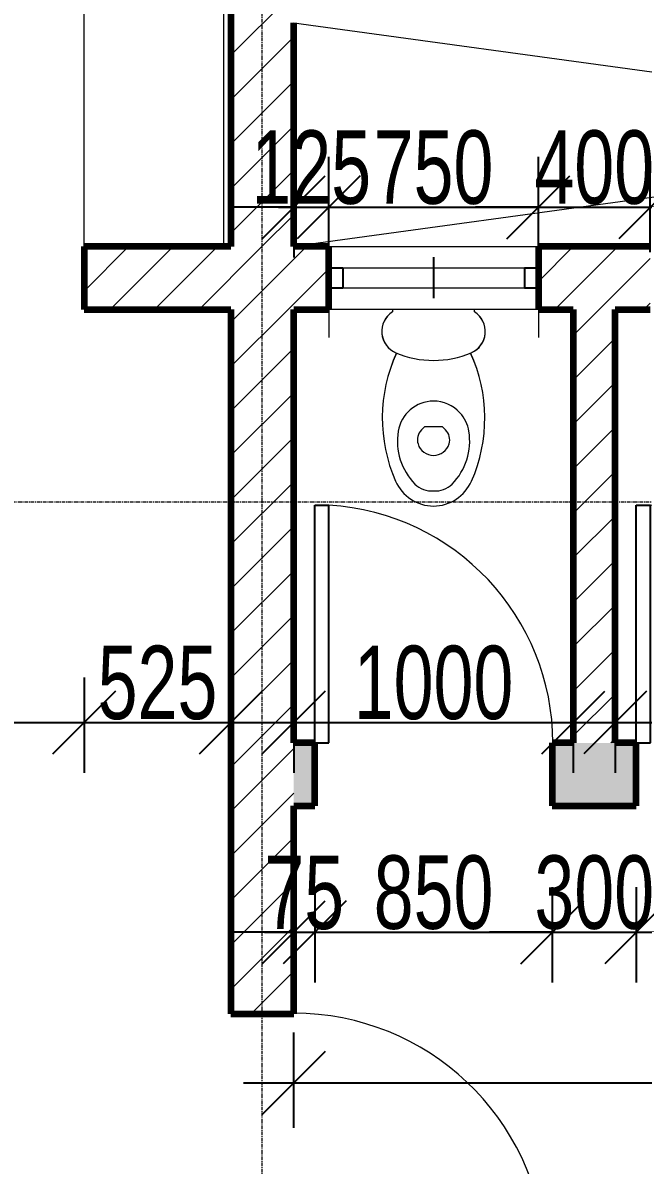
# Model space of a CAD drawing. Header units: millimetres. Extents: x -35190 to 411743, y -233114 to 23872.
# Drawn here: x 262557 to 264776, y 2471 to 6556 of the extents above; entities that cross this region are included whole.
import ezdxf

# ---------------------------------------------------------------- set-up
doc = ezdxf.new("R2010")
doc.units = ezdxf.units.MM
doc.linetypes.add('Grid Line', pattern=[22.225, 12.7, -3.175, 3.175, -3.175])
for name, color, linetype, lineweight in [('A-ANNO-DIMS', 211, 'Continuous', 9), ('A-DETL-THIN', 151, 'Continuous', 18), ('A-DOOR', 31, 'Continuous', 18), ('A-GLAZ', 151, 'Continuous', 18), ('A-WALL', 113, 'Continuous', 18), ('A-WALL-PATT', 111, 'Continuous', 18), ('P-SANR-FIXT', 6, 'Continuous', 18), ('S-GRID', 1, 'Continuous', 9)]:
    doc.layers.add(name, color=color, linetype=linetype, lineweight=lineweight)
doc.styles.add('Arial_8', font='arial.ttf', dxfattribs={"width": 0.7, "height": 262.5})
doc.dimstyles.new('small_3_5mm', dxfattribs={"dimscale": 304.8, "dimtxt": 267.818092, "dimasz": 0.738189, "dimexe": 0.590551, "dimexo": 0.0625, "dimgap": 0.024606, "dimtad": 1, "dimdec": 0, "dimzin": 0, "dimdsep": 46, "dimtxsty": 'Arial_8', "dimblk1": 'OBLIQUE', "dimblk2": 'OBLIQUE', "dimsah": 1, "dimcen": 0.09, "dimdle": 0.590551, "dimazin": 0, "dimtfac": 1, "dimtdec": 4, "dimtix": 1, "dimtmove": 0, "dimatfit": 3, "dimfxl": 0.590551, "dimfxlon": 1, "dimtvp": 1, "dimtolj": 1, "dimtzin": 0, "dimarcsym": 2})
pattern_1 = [(45, (247326.97, -1578.69), (-79.5495, 79.5495), [])]

# ---------------------------------------------------------------- blocks, each defined once
blk = doc.blocks.new('M_Single-Flush - 900 x 2100mm-426325-SECOND FLOOR')
at = {"layer": 'A-DOOR', "lineweight": 25}
for p, q in [((399, 112.5), (399, 1012.7)), ((450, 1012.7), (399, 1012.7)), ((450, 112.5), (450, 1012.7)), ((450, 112.5), (399, 112.5))]:
    blk.add_line(p, q, dxfattribs=at)
at = {"layer": 'A-DOOR'}
blk.add_arc((450, 112.5), 901.7, 93.2424, 180, dxfattribs=at)
blk = doc.blocks.new('Double - Offset 1 - 1200 x 2100mm Sgl Swing-501791-SECOND FLOOR')
at = {"layer": 'A-DOOR'}
for p, q in [((834, 112.5), (834, 1057)), ((-366, 112.5), (-366, 368))]:
    blk.add_line(p, q, dxfattribs=at)
for centre, radius, start, end in [((834, 112.5), 944.5, 90, 180), ((-366, 112.5), 255.5, 360, 90)]:
    blk.add_arc(centre, radius, start, end, dxfattribs=at)
blk = doc.blocks.new('Sliding - 2L - SL750 X 900-440830-SECOND FLOOR')
at = {"layer": 'A-GLAZ'}
for p, q in [((-48.8, 112.5), (-48.8, 212.5)), ((701.2, 112.5), (701.2, 212.5)), ((651.2, 35), (1.2, 35)), ((1.2, -35), (651.2, -35)), ((-48.8, -112.5), (-48.8, -192.5)), ((701.2, -112.5), (701.2, -212.5))]:
    blk.add_line(p, q, dxfattribs=at)
at = {"layer": 'A-GLAZ', "lineweight": 25}
for p, q in [((326.2, -75), (326.2, 72.5)), ((1.2, 35), (-48.8, 35)), ((1.2, -35), (1.2, 35)), ((701.2, 35), (651.2, 35)), ((651.2, -35), (651.2, 35)), ((-48.8, -35), (1.2, -35)), ((651.2, -35), (701.2, -35))]:
    blk.add_line(p, q, dxfattribs=at)
blk = doc.blocks.new('WC Dis w Cistern _7_ - 540 x 360mm-515151-SECOND FLOOR')
at = {"layer": 'P-SANR-FIXT'}
for p, q in [((-146.9, 0), (-146.9, -8.9)), ((-146.9, 0), (-146.9, -8.9)), ((146.9, -8.9), (146.9, 0)), ((146.9, -8.9), (146.9, 0)), ((-43.1, -430.6), (-30.8, -418.2)), ((-30.8, -418.2), (30.8, -418.2)), ((30.8, -418.2), (43.1, -430.6))]:
    blk.add_line(p, q, dxfattribs=at)
for centre, radius, start, end in [((-102.8, -78.7), 82.5, 122.2745, 248.8192), ((-102.8, -78.7), 82.5, 122.2745, 246.8782), ((102.8, -78.7), 82.5, 291.1808, 57.7255), ((102.8, -78.7), 82.5, 293.1218, 57.7255), ((375, -388.2), 558.4, 155.3545, 203.7969), ((375, -388.2), 558.4, 155.3903, 203.7969), ((0, 162.1), 344.3, 246.8782, 293.1218), ((-375, -388.2), 558.4, 336.2031, 24.6455), ((-375, -388.2), 558.4, 336.2031, 24.6097), ((0, -455.9), 128.2, 89.9985, 170.9061), ((0, -455.9), 128.2, 42.4453, 90.0015), ((0, -455.9), 128.2, 9.0939, 42.4453), ((90.5, -470.4), 219.9, 170.9061, 224.3974), ((-7.8, -465.9), 50, 135, 197.1865), ((7.8, -465.9), 50, 342.8171, 45), ((-90.5, -470.4), 219.9, 315.6026, 9.0939), ((0, -463.5), 58.1, 197.1865, 342.8171), ((1.4, -553), 150, 203.7969, 269.4689), ((1.4, -553), 150, 203.7969, 269.4689), ((-8.3, -567.1), 81.6, 224.3974, 275.8355), ((-1.4, -553), 150, 270.5311, 336.2031), ((-1.4, -553), 150, 270.5311, 336.2031), ((8.3, -567.1), 81.6, 264.1645, 315.6026)]:
    blk.add_arc(centre, radius, start, end, dxfattribs=at)
blk = doc.blocks.new('M_Single-Flush - 850 x 2100mm-428754-SECOND FLOOR')
at = {"layer": 'A-DOOR', "lineweight": 25}
for p, q in [((374, -112.5), (374, -962.7)), ((425, -112.5), (374, -112.5)), ((425, -112.5), (425, -962.7)), ((425, -962.7), (374, -962.7))]:
    blk.add_line(p, q, dxfattribs=at)
at = {"layer": 'A-DOOR'}
blk.add_arc((425, -112.5), 851.7, 180, 266.567, dxfattribs=at)
blk = doc.blocks.new('_Oblique')
at = {"color": 0, "linetype": 'ByBlock', "lineweight": -2}
blk.add_line((-0.5, -0.5), (0.5, 0.5), dxfattribs=at)
blk = doc.blocks.new('*D5179')
at = {"layer": 'A-ANNO-DIMS', "color": 0, "lineweight": -2, "transparency": 16777216}
for p, q in [((261575.9, 4215.2), (261575.9, 3874.2)), ((262775.9, 4215.2), (262775.9, 3874.2)), ((261395.9, 4054.2), (262955.9, 4054.2))]:
    blk.add_line(p, q, dxfattribs=at)
at = {"layer": 'Defpoints', "color": 0, "transparency": 16777216}
for p in [(261575.9, 4234.2), (262775.9, 4234.2), (262775.9, 4054.2)]:
    blk.add_point(p, dxfattribs=at)
at = {"layer": 'A-ANNO-DIMS', "color": 0, "lineweight": -2, "transparency": 16777216, "xscale": 224.9999999999999, "yscale": 224.9999999999999, "zscale": 224.9999999999999, "rotation": 180}
blk.add_blockref('_Oblique', (261575.9, 4054.2), dxfattribs=at)
at = {"layer": 'A-ANNO-DIMS', "color": 0, "lineweight": -2, "transparency": 16777216, "xscale": 224.9999999999999, "yscale": 224.9999999999999, "zscale": 224.9999999999999}
blk.add_blockref('_Oblique', (262775.9, 4054.2), dxfattribs=at)
at = {"layer": 'A-ANNO-DIMS', "color": 0, "transparency": 16777216, "insert": (262175.9, 4195.7), "char_height": 262.5, "width": 672.429, "attachment_point": 5, "style": 'Arial_8'}
blk.add_mtext('\\A1;1200', dxfattribs=at)
blk = doc.blocks.new('*D5180')
at = {"layer": 'A-ANNO-DIMS', "color": 0, "lineweight": -2, "transparency": 16777216}
for p, q in [((262775.9, 4215.2), (262775.9, 3874.2)), ((263300.9, 4215.2), (263300.9, 3874.2)), ((262595.9, 4054.2), (263480.9, 4054.2))]:
    blk.add_line(p, q, dxfattribs=at)
at = {"layer": 'Defpoints', "color": 0, "transparency": 16777216}
for p in [(262775.9, 4234.2), (263300.9, 4234.2), (263300.9, 4054.2)]:
    blk.add_point(p, dxfattribs=at)
at = {"layer": 'A-ANNO-DIMS', "color": 0, "lineweight": -2, "transparency": 16777216, "xscale": 224.9999999999999, "yscale": 224.9999999999999, "zscale": 224.9999999999999, "rotation": 180}
blk.add_blockref('_Oblique', (262775.9, 4054.2), dxfattribs=at)
at = {"layer": 'A-ANNO-DIMS', "color": 0, "lineweight": -2, "transparency": 16777216, "xscale": 224.9999999999999, "yscale": 224.9999999999999, "zscale": 224.9999999999999}
blk.add_blockref('_Oblique', (263300.9, 4054.2), dxfattribs=at)
at = {"layer": 'A-ANNO-DIMS', "color": 0, "transparency": 16777216, "insert": (263038.4, 4195.7), "char_height": 262.5, "width": 504.322, "attachment_point": 5, "style": 'Arial_8'}
blk.add_mtext('\\A1;525', dxfattribs=at)
blk = doc.blocks.new('*D5181')
at = {"layer": 'A-ANNO-DIMS', "color": 0, "lineweight": -2, "transparency": 16777216}
for p, q in [((263525.9, 4215.2), (263525.9, 3874.2)), ((264525.9, 4215.2), (264525.9, 3874.2)), ((263345.9, 4054.2), (264705.9, 4054.2))]:
    blk.add_line(p, q, dxfattribs=at)
at = {"layer": 'Defpoints', "color": 0, "transparency": 16777216}
for p in [(263525.9, 4234.2), (264525.9, 4234.2), (264525.9, 4054.2)]:
    blk.add_point(p, dxfattribs=at)
at = {"layer": 'A-ANNO-DIMS', "color": 0, "lineweight": -2, "transparency": 16777216, "xscale": 224.9999999999999, "yscale": 224.9999999999999, "zscale": 224.9999999999999, "rotation": 180}
blk.add_blockref('_Oblique', (263525.9, 4054.2), dxfattribs=at)
at = {"layer": 'A-ANNO-DIMS', "color": 0, "lineweight": -2, "transparency": 16777216, "xscale": 224.9999999999999, "yscale": 224.9999999999999, "zscale": 224.9999999999999}
blk.add_blockref('_Oblique', (264525.9, 4054.2), dxfattribs=at)
at = {"layer": 'A-ANNO-DIMS', "color": 0, "transparency": 16777216, "insert": (264025.9, 4195.7), "char_height": 262.5, "width": 672.429, "attachment_point": 5, "style": 'Arial_8'}
blk.add_mtext('\\A1;1000', dxfattribs=at)
blk = doc.blocks.new('*D5182')
at = {"layer": 'A-ANNO-DIMS', "color": 0, "lineweight": -2, "transparency": 16777216}
for p, q in [((264675.9, 4215.2), (264675.9, 3874.2)), ((265675.9, 4215.2), (265675.9, 3874.2)), ((264495.9, 4054.2), (265855.9, 4054.2))]:
    blk.add_line(p, q, dxfattribs=at)
at = {"layer": 'Defpoints', "color": 0, "transparency": 16777216}
for p in [(264675.9, 4234.2), (265675.9, 4234.2), (265675.9, 4054.2)]:
    blk.add_point(p, dxfattribs=at)
at = {"layer": 'A-ANNO-DIMS', "color": 0, "lineweight": -2, "transparency": 16777216, "xscale": 224.9999999999999, "yscale": 224.9999999999999, "zscale": 224.9999999999999, "rotation": 180}
blk.add_blockref('_Oblique', (264675.9, 4054.2), dxfattribs=at)
at = {"layer": 'A-ANNO-DIMS', "color": 0, "lineweight": -2, "transparency": 16777216, "xscale": 224.9999999999999, "yscale": 224.9999999999999, "zscale": 224.9999999999999}
blk.add_blockref('_Oblique', (265675.9, 4054.2), dxfattribs=at)
at = {"layer": 'A-ANNO-DIMS', "color": 0, "transparency": 16777216, "insert": (265175.9, 4195.7), "char_height": 262.5, "width": 672.429, "attachment_point": 5, "style": 'Arial_8'}
blk.add_mtext('\\A1;1000', dxfattribs=at)
blk = doc.blocks.new('*D5352')
at = {"layer": 'A-ANNO-DIMS', "color": 0, "lineweight": -2, "transparency": 16777216}
for p, q in [((263525.9, 3465.2), (263525.9, 3124.2)), ((263600.9, 3465.2), (263600.9, 3124.2)), ((263525.9, 3304.2), (263300.9, 3304.2)), ((263525.9, 3304.2), (263600.9, 3304.2)), ((263600.9, 3304.2), (263825.9, 3304.2))]:
    blk.add_line(p, q, dxfattribs=at)
at = {"layer": 'Defpoints', "color": 0, "transparency": 16777216}
for p in [(263525.9, 3484.2), (263600.9, 3484.2), (263600.9, 3304.2)]:
    blk.add_point(p, dxfattribs=at)
at = {"layer": 'A-ANNO-DIMS', "color": 0, "lineweight": -2, "transparency": 16777216, "xscale": 224.9999999999999, "yscale": 224.9999999999999, "zscale": 224.9999999999999}
blk.add_blockref('_Oblique', (263525.9, 3304.2), dxfattribs=at)
at = {"layer": 'A-ANNO-DIMS', "color": 0, "lineweight": -2, "transparency": 16777216, "xscale": 224.9999999999999, "yscale": 224.9999999999999, "zscale": 224.9999999999999, "rotation": 180}
blk.add_blockref('_Oblique', (263600.9, 3304.2), dxfattribs=at)
at = {"layer": 'A-ANNO-DIMS', "color": 0, "transparency": 16777216, "insert": (263563.4, 3445.2), "char_height": 262.5, "width": 336.215, "attachment_point": 5, "style": 'Arial_8'}
blk.add_mtext('\\A1;75', dxfattribs=at)
blk = doc.blocks.new('*D5353')
at = {"layer": 'A-ANNO-DIMS', "color": 0, "lineweight": -2, "transparency": 16777216}
for p, q in [((263600.9, 3465.2), (263600.9, 3124.2)), ((264450.9, 3465.2), (264450.9, 3124.2)), ((263420.9, 3304.2), (264630.9, 3304.2))]:
    blk.add_line(p, q, dxfattribs=at)
at = {"layer": 'Defpoints', "color": 0, "transparency": 16777216}
for p in [(263600.9, 3484.2), (264450.9, 3484.2), (264450.9, 3304.2)]:
    blk.add_point(p, dxfattribs=at)
at = {"layer": 'A-ANNO-DIMS', "color": 0, "lineweight": -2, "transparency": 16777216, "xscale": 224.9999999999999, "yscale": 224.9999999999999, "zscale": 224.9999999999999, "rotation": 180}
blk.add_blockref('_Oblique', (263600.9, 3304.2), dxfattribs=at)
at = {"layer": 'A-ANNO-DIMS', "color": 0, "lineweight": -2, "transparency": 16777216, "xscale": 224.9999999999999, "yscale": 224.9999999999999, "zscale": 224.9999999999999}
blk.add_blockref('_Oblique', (264450.9, 3304.2), dxfattribs=at)
at = {"layer": 'A-ANNO-DIMS', "color": 0, "transparency": 16777216, "insert": (264025.9, 3445.7), "char_height": 262.5, "width": 504.322, "attachment_point": 5, "style": 'Arial_8'}
blk.add_mtext('\\A1;850', dxfattribs=at)
blk = doc.blocks.new('*D5354')
at = {"layer": 'A-ANNO-DIMS', "color": 0, "lineweight": -2, "transparency": 16777216}
for p, q in [((264450.9, 3465.2), (264450.9, 3124.2)), ((264750.9, 3465.2), (264750.9, 3124.2)), ((264450.9, 3304.2), (264225.9, 3304.2)), ((264450.9, 3304.2), (264750.9, 3304.2)), ((264750.9, 3304.2), (264975.9, 3304.2))]:
    blk.add_line(p, q, dxfattribs=at)
at = {"layer": 'Defpoints', "color": 0, "transparency": 16777216}
for p in [(264450.9, 3484.2), (264750.9, 3484.2), (264750.9, 3304.2)]:
    blk.add_point(p, dxfattribs=at)
at = {"layer": 'A-ANNO-DIMS', "color": 0, "lineweight": -2, "transparency": 16777216, "xscale": 224.9999999999999, "yscale": 224.9999999999999, "zscale": 224.9999999999999}
blk.add_blockref('_Oblique', (264450.9, 3304.2), dxfattribs=at)
at = {"layer": 'A-ANNO-DIMS', "color": 0, "lineweight": -2, "transparency": 16777216, "xscale": 224.9999999999999, "yscale": 224.9999999999999, "zscale": 224.9999999999999, "rotation": 180}
blk.add_blockref('_Oblique', (264750.9, 3304.2), dxfattribs=at)
at = {"layer": 'A-ANNO-DIMS', "color": 0, "transparency": 16777216, "insert": (264600.9, 3445.8), "char_height": 262.5, "width": 504.322, "attachment_point": 5, "style": 'Arial_8'}
blk.add_mtext('\\A1;300', dxfattribs=at)
blk = doc.blocks.new('*D5355')
at = {"layer": 'A-ANNO-DIMS', "color": 0, "lineweight": -2, "transparency": 16777216}
for p, q in [((264750.9, 3465.2), (264750.9, 3124.2)), ((265600.9, 3465.2), (265600.9, 3124.2)), ((264570.9, 3304.2), (265780.9, 3304.2))]:
    blk.add_line(p, q, dxfattribs=at)
at = {"layer": 'Defpoints', "color": 0, "transparency": 16777216}
for p in [(264750.9, 3484.2), (265600.9, 3484.2), (265600.9, 3304.2)]:
    blk.add_point(p, dxfattribs=at)
at = {"layer": 'A-ANNO-DIMS', "color": 0, "lineweight": -2, "transparency": 16777216, "xscale": 224.9999999999999, "yscale": 224.9999999999999, "zscale": 224.9999999999999, "rotation": 180}
blk.add_blockref('_Oblique', (264750.9, 3304.2), dxfattribs=at)
at = {"layer": 'A-ANNO-DIMS', "color": 0, "lineweight": -2, "transparency": 16777216, "xscale": 224.9999999999999, "yscale": 224.9999999999999, "zscale": 224.9999999999999}
blk.add_blockref('_Oblique', (265600.9, 3304.2), dxfattribs=at)
at = {"layer": 'A-ANNO-DIMS', "color": 0, "transparency": 16777216, "insert": (265175.9, 3445.7), "char_height": 262.5, "width": 504.322, "attachment_point": 5, "style": 'Arial_8'}
blk.add_mtext('\\A1;850', dxfattribs=at)
blk = doc.blocks.new('*D5370')
at = {"layer": 'A-ANNO-DIMS', "color": 0, "lineweight": -2, "transparency": 16777216}
for p, q in [((263525.9, 2604.6), (263525.9, 2945.5)), ((266863.4, 2604.6), (266863.4, 2945.5)), ((263345.9, 2765.5), (267043.4, 2765.5))]:
    blk.add_line(p, q, dxfattribs=at)
at = {"layer": 'Defpoints', "color": 0, "transparency": 16777216}
for p in [(266863.4, 2765.5), (263525.9, 2585.5), (266863.4, 2585.5)]:
    blk.add_point(p, dxfattribs=at)
at = {"layer": 'A-ANNO-DIMS', "color": 0, "lineweight": -2, "transparency": 16777216, "xscale": 224.9999999999999, "yscale": 224.9999999999999, "zscale": 224.9999999999999, "rotation": 180}
blk.add_blockref('_Oblique', (263525.9, 2765.5), dxfattribs=at)
at = {"layer": 'A-ANNO-DIMS', "color": 0, "lineweight": -2, "transparency": 16777216, "xscale": 224.9999999999999, "yscale": 224.9999999999999, "zscale": 224.9999999999999}
blk.add_blockref('_Oblique', (266863.4, 2765.5), dxfattribs=at)
at = {"layer": 'A-ANNO-DIMS', "color": 0, "transparency": 16777216, "insert": (265194.6, 2907.1), "char_height": 262.5, "width": 672.429, "attachment_point": 5, "style": 'Arial_8'}
blk.add_mtext('\\A1;3338', dxfattribs=at)
blk = doc.blocks.new('*D5373')
at = {"layer": 'A-ANNO-DIMS', "color": 0, "lineweight": -2, "transparency": 16777216}
for p, q in [((263525.9, 6057.7), (263525.9, 5716.7)), ((263650.9, 5735.8), (263650.9, 6076.7)), ((263525.9, 5896.7), (263300.9, 5896.7)), ((263525.9, 5896.7), (263650.9, 5896.7)), ((263650.9, 5896.7), (263875.9, 5896.7))]:
    blk.add_line(p, q, dxfattribs=at)
at = {"layer": 'Defpoints', "color": 0, "transparency": 16777216}
for p in [(263525.9, 6076.7), (263650.9, 5896.7), (263650.9, 5716.7)]:
    blk.add_point(p, dxfattribs=at)
at = {"layer": 'A-ANNO-DIMS', "color": 0, "lineweight": -2, "transparency": 16777216, "xscale": 224.9999999999999, "yscale": 224.9999999999999, "zscale": 224.9999999999999}
blk.add_blockref('_Oblique', (263525.9, 5896.7), dxfattribs=at)
at = {"layer": 'A-ANNO-DIMS', "color": 0, "lineweight": -2, "transparency": 16777216, "xscale": 224.9999999999999, "yscale": 224.9999999999999, "zscale": 224.9999999999999, "rotation": 180}
blk.add_blockref('_Oblique', (263650.9, 5896.7), dxfattribs=at)
at = {"layer": 'A-ANNO-DIMS', "color": 0, "transparency": 16777216, "insert": (263588.4, 6038.3), "char_height": 262.5, "width": 504.322, "attachment_point": 5, "style": 'Arial_8'}
blk.add_mtext('\\A1;125', dxfattribs=at)
blk = doc.blocks.new('*D5374')
at = {"layer": 'A-ANNO-DIMS', "color": 0, "lineweight": -2, "transparency": 16777216}
for p, q in [((263650.9, 5735.8), (263650.9, 6076.7)), ((264400.9, 5735.8), (264400.9, 6076.7)), ((263470.9, 5896.7), (264580.9, 5896.7))]:
    blk.add_line(p, q, dxfattribs=at)
at = {"layer": 'Defpoints', "color": 0, "transparency": 16777216}
for p in [(264400.9, 5896.7), (263650.9, 5716.7), (264400.9, 5716.7)]:
    blk.add_point(p, dxfattribs=at)
at = {"layer": 'A-ANNO-DIMS', "color": 0, "lineweight": -2, "transparency": 16777216, "xscale": 224.9999999999999, "yscale": 224.9999999999999, "zscale": 224.9999999999999, "rotation": 180}
blk.add_blockref('_Oblique', (263650.9, 5896.7), dxfattribs=at)
at = {"layer": 'A-ANNO-DIMS', "color": 0, "lineweight": -2, "transparency": 16777216, "xscale": 224.9999999999999, "yscale": 224.9999999999999, "zscale": 224.9999999999999}
blk.add_blockref('_Oblique', (264400.9, 5896.7), dxfattribs=at)
at = {"layer": 'A-ANNO-DIMS', "color": 0, "transparency": 16777216, "insert": (264025.9, 6038.3), "char_height": 262.5, "width": 504.322, "attachment_point": 5, "style": 'Arial_8'}
blk.add_mtext('\\A1;750', dxfattribs=at)
blk = doc.blocks.new('*D5375')
at = {"layer": 'A-ANNO-DIMS', "color": 0, "lineweight": -2, "transparency": 16777216}
for p, q in [((264400.9, 5735.8), (264400.9, 6076.7)), ((264800.9, 5735.8), (264800.9, 6076.7)), ((264400.9, 5896.7), (264175.9, 5896.7)), ((264400.9, 5896.7), (264800.9, 5896.7)), ((264800.9, 5896.7), (265025.9, 5896.7))]:
    blk.add_line(p, q, dxfattribs=at)
at = {"layer": 'Defpoints', "color": 0, "transparency": 16777216}
for p in [(264800.9, 5896.7), (264400.9, 5716.7), (264800.9, 5716.7)]:
    blk.add_point(p, dxfattribs=at)
at = {"layer": 'A-ANNO-DIMS', "color": 0, "lineweight": -2, "transparency": 16777216, "xscale": 224.9999999999999, "yscale": 224.9999999999999, "zscale": 224.9999999999999}
blk.add_blockref('_Oblique', (264400.9, 5896.7), dxfattribs=at)
at = {"layer": 'A-ANNO-DIMS', "color": 0, "lineweight": -2, "transparency": 16777216, "xscale": 224.9999999999999, "yscale": 224.9999999999999, "zscale": 224.9999999999999, "rotation": 180}
blk.add_blockref('_Oblique', (264800.9, 5896.7), dxfattribs=at)
at = {"layer": 'A-ANNO-DIMS', "color": 0, "transparency": 16777216, "insert": (264600.9, 6038.3), "char_height": 262.5, "width": 504.322, "attachment_point": 5, "style": 'Arial_8'}
blk.add_mtext('\\A1;400', dxfattribs=at)
blk = doc.blocks.new('*D5376')
at = {"layer": 'A-ANNO-DIMS', "color": 0, "lineweight": -2, "transparency": 16777216}
for p, q in [((264800.9, 5735.8), (264800.9, 6076.7)), ((265550.9, 5735.8), (265550.9, 6076.7)), ((264620.9, 5896.7), (265730.9, 5896.7))]:
    blk.add_line(p, q, dxfattribs=at)
at = {"layer": 'Defpoints', "color": 0, "transparency": 16777216}
for p in [(265550.9, 5896.7), (264800.9, 5716.7), (265550.9, 5716.7)]:
    blk.add_point(p, dxfattribs=at)
at = {"layer": 'A-ANNO-DIMS', "color": 0, "lineweight": -2, "transparency": 16777216, "xscale": 224.9999999999999, "yscale": 224.9999999999999, "zscale": 224.9999999999999, "rotation": 180}
blk.add_blockref('_Oblique', (264800.9, 5896.7), dxfattribs=at)
at = {"layer": 'A-ANNO-DIMS', "color": 0, "lineweight": -2, "transparency": 16777216, "xscale": 224.9999999999999, "yscale": 224.9999999999999, "zscale": 224.9999999999999}
blk.add_blockref('_Oblique', (265550.9, 5896.7), dxfattribs=at)
at = {"layer": 'A-ANNO-DIMS', "color": 0, "transparency": 16777216, "insert": (265175.9, 6038.3), "char_height": 262.5, "width": 504.322, "attachment_point": 5, "style": 'Arial_8'}
blk.add_mtext('\\A1;750', dxfattribs=at)

msp = doc.modelspace()

# ---------------------------------------------------------------- hatches: boundary and pattern name
at = {"layer": 'A-WALL-PATT'}
h = msp.add_hatch(dxfattribs=at)
h.set_pattern_fill('FP_1', color=256, style=0, pattern_type=2)
h.set_pattern_definition(pattern_1)
h.paths.add_polyline_path([(263525.9, 5756), (263525.9, 6781), (263300.9, 6781), (263300.9, 5756)])
h = msp.add_hatch(dxfattribs=at)
h.set_pattern_fill('FP_1', color=256, style=0, pattern_type=2)
h.set_pattern_definition(pattern_1)
h.paths.add_polyline_path([(262775.9, 5531), (263650.9, 5531), (263650.9, 5756), (262775.9, 5756)])
h.paths.add_polyline_path([(264525.9, 5531), (264800.9, 5531), (264800.9, 5756), (264400.9, 5756), (264400.9, 5531)])
h.paths.add_polyline_path([(261388.4, 5531), (261575.9, 5531), (261575.9, 5756), (261388.4, 5756)])
h.paths.add_polyline_path([(265825.9, 5531), (265950.9, 5531), (265950.9, 5756), (265550.9, 5756), (265550.9, 5531), (265675.9, 5531)])
h.paths.add_polyline_path([(266825.9, 5531), (267231.9, 5531), (267231.9, 5756), (266700.9, 5756), (266700.9, 5531)])
h.paths.add_polyline_path([(267981.9, 5531), (268519.9, 5531), (268519.9, 5756), (267981.9, 5756)])
h.paths.add_polyline_path([(269375.9, 5531), (269375.9, 5756), (269269.9, 5756), (269269.9, 5531)])
h = msp.add_hatch(dxfattribs=at)
h.set_pattern_fill('FP_1', color=256, style=0, pattern_type=2)
h.set_pattern_definition(pattern_1)
h.paths.add_polyline_path([(263300.9, -1794), (263525.9, -1794), (263525.9, -1569), (263300.9, -1569)])
h.paths.add_polyline_path([(263300.9, 1631), (263525.9, 1631), (263525.9, 2113), (263300.9, 2113), (263300.9, 1976.5)])
h.paths.add_polyline_path([(263525.9, 3013), (263525.9, 5531), (263300.9, 5531), (263300.9, 3013)])
h = msp.add_hatch(dxfattribs=at)
h.set_pattern_fill('FP_1', color=256, style=0, pattern_type=2)
h.set_pattern_definition(pattern_1)
h.paths.add_polyline_path([(264675.9, 3981), (264675.9, 5531), (264525.9, 5531), (264525.9, 3981)])
h = msp.add_hatch(color=1, dxfattribs=at)
h.paths.add_polyline_path([(266900.9, 3756), (266900.9, 3981), (266769.6, 3981), (266769.6, 3756)])
h.paths.add_polyline_path([(265919.6, 3756), (265919.6, 3981), (265600.9, 3981), (265600.9, 3756)])
h.paths.add_polyline_path([(264450.9, 3756), (264750.9, 3756), (264750.9, 3981), (264450.9, 3981)])
h.paths.add_polyline_path([(263600.9, 3756), (263600.9, 3981), (263525.9, 3981), (263525.9, 3756)])

# ---------------------------------------------------------------- linework, layer by layer
at = {"layer": 'A-DETL-THIN'}
for p, q in [((263275.9, 5756), (263275.9, 8281)), ((263275.9, 5756), (263275.9, 8281)), ((263525.9, 6556), (269375.9, 5756)), ((269375.9, 6556), (263525.9, 5756))]:
    msp.add_line(p, q, dxfattribs=at)
at = {"layer": 'A-WALL', "lineweight": 140}
for p, q in [((263300.9, 6781), (263300.9, 5756)), ((263525.9, 5756), (263525.9, 6556)), ((263300.9, 5756), (262775.9, 5756)), ((262775.9, 5756), (262775.9, 5531)), ((263650.9, 5756), (263525.9, 5756)), ((263650.9, 5531), (263650.9, 5756)), ((264800.9, 5756), (264400.9, 5756)), ((264400.9, 5756), (264400.9, 5531)), ((262775.9, 5531), (263300.9, 5531)), ((263300.9, 5531), (263300.9, 3013)), ((263525.9, 3981), (263525.9, 5531)), ((263525.9, 5531), (263650.9, 5531)), ((264400.9, 5531), (264525.9, 5531)), ((264525.9, 5531), (264525.9, 3981)), ((264675.9, 5531), (264800.9, 5531)), ((264675.9, 3981), (264675.9, 5531)), ((263600.9, 3981), (263525.9, 3981)), ((263600.9, 3756), (263600.9, 3981)), ((264525.9, 3981), (264450.9, 3981)), ((264450.9, 3981), (264450.9, 3756)), ((264750.9, 3981), (264675.9, 3981)), ((264750.9, 3756), (264750.9, 3981)), ((263525.9, 3013), (263525.9, 3756)), ((263525.9, 3756), (263600.9, 3756)), ((264450.9, 3756), (264750.9, 3756)), ((263300.9, 3013), (263525.9, 3013))]:
    msp.add_line(p, q, dxfattribs=at)
at = {"layer": 'A-WALL'}
for p, q in [((263650.9, 5756), (264400.9, 5756)), ((264400.9, 5531), (263650.9, 5531))]:
    msp.add_line(p, q, dxfattribs=at)
at = {"layer": 'S-GRID', "linetype": 'Grid Line'}
for p, q in [((263413.4, -24980.3), (263413.4, 17292.4)), ((231291.7, 4843.5), (294398.4, 4843.5))]:
    msp.add_line(p, q, dxfattribs=at)

# ---------------------------------------------------------------- block references
at = {"layer": 'A-DOOR'}
msp.add_blockref('Double - Offset 1 - 1200 x 2100mm Sgl Swing-501791-SECOND FLOOR', (261941.9, 5643.5), dxfattribs=at)
for name, p, rotation in [('M_Single-Flush - 850 x 2100mm-428754-SECOND FLOOR', (264025.9, 3868.5), 180), ('M_Single-Flush - 850 x 2100mm-428754-SECOND FLOOR', (265175.9, 3868.5), 180), ('M_Single-Flush - 900 x 2100mm-426325-SECOND FLOOR', (263413.4, 2563), 269.9999999999999)]:
    msp.add_blockref(name, p, dxfattribs=dict(at, rotation=rotation))
at = {"layer": 'A-GLAZ', "rotation": 180}
msp.add_blockref('Sliding - 2L - SL750 X 900-440830-SECOND FLOOR', (264352.1, 5643.5), dxfattribs=at)
at = {"layer": 'P-SANR-FIXT'}
msp.add_blockref('WC Dis w Cistern _7_ - 540 x 360mm-515151-SECOND FLOOR', (264025.9, 5531), dxfattribs=at)
msp.add_blockref('WC Dis w Cistern _7_ - 540 x 360mm-515151-SECOND FLOOR', (264025.9, 5531), dxfattribs=at)

# ---------------------------------------------------------------- dimensions: what is measured, and where the dimension line sits
at = {"layer": 'A-ANNO-DIMS'}
for base, p1, p2, override, picture, middle in [((263650.9, 5896.7), (263525.9, 6076.7), (263650.9, 5716.7), {"dimpost": '<>', "dimfxl": 381.08398}, '*D5373', (263588.4, 6038.3)), ((264400.9, 5896.7), (263650.9, 5716.7), (264400.9, 5716.7), {"dimpost": '<>', "dimfxl": 750}, '*D5374', (264025.9, 6038.3)), ((264800.9, 5896.7), (264400.9, 5716.7), (264800.9, 5716.7), {"dimpost": '<>', "dimfxl": 400}, '*D5375', (264600.9, 6038.3)), ((265550.9, 5896.7), (264800.9, 5716.7), (265550.9, 5716.7), {"dimpost": '<>', "dimfxl": 750}, '*D5376', (265175.9, 6038.3)), ((262775.9, 4054.2), (261575.9, 4234.2), (262775.9, 4234.2), {"dimpost": '<>', "dimfxl": 1200}, '*D5179', (262175.9, 4195.7)), ((263300.9, 4054.2), (262775.9, 4234.2), (263300.9, 4234.2), {"dimpost": '<>', "dimfxl": 525}, '*D5180', (263038.4, 4195.7)), ((264525.9, 4054.2), (263525.9, 4234.2), (264525.9, 4234.2), {"dimpost": '<>', "dimfxl": 1000}, '*D5181', (264025.9, 4195.7)), ((265675.9, 4054.2), (264675.9, 4234.2), (265675.9, 4234.2), {"dimpost": '<>', "dimfxl": 1000}, '*D5182', (265175.9, 4195.7)), ((263600.9, 3304.2), (263525.9, 3484.2), (263600.9, 3484.2), {"dimpost": '<>', "dimfxl": 75}, '*D5352', (263563.4, 3445.2)), ((264450.9, 3304.2), (263600.9, 3484.2), (264450.9, 3484.2), {"dimpost": '<>', "dimfxl": 850}, '*D5353', (264025.9, 3445.7)), ((264750.9, 3304.2), (264450.9, 3484.2), (264750.9, 3484.2), {"dimpost": '<>', "dimfxl": 300}, '*D5354', (264600.9, 3445.8)), ((265600.9, 3304.2), (264750.9, 3484.2), (265600.9, 3484.2), {"dimpost": '<>', "dimfxl": 850}, '*D5355', (265175.9, 3445.7)), ((266863.3786243, 2765.5324605), (263525.8786243, 2585.5324605), (266863.3786243, 2585.5324605), {"dimpost": '<>', "dimfxl": 3337.5}, '*D5370', (265194.6286243, 2907.1473991))]:
    dim = msp.add_linear_dim(base=base, p1=p1, p2=p2, dimstyle='small_3_5mm', override=override, dxfattribs=at)
    dim.commit()
    dim.dimension.update_dxf_attribs({"geometry": picture, "text_midpoint": middle})

doc.saveas('drawing.dxf')
